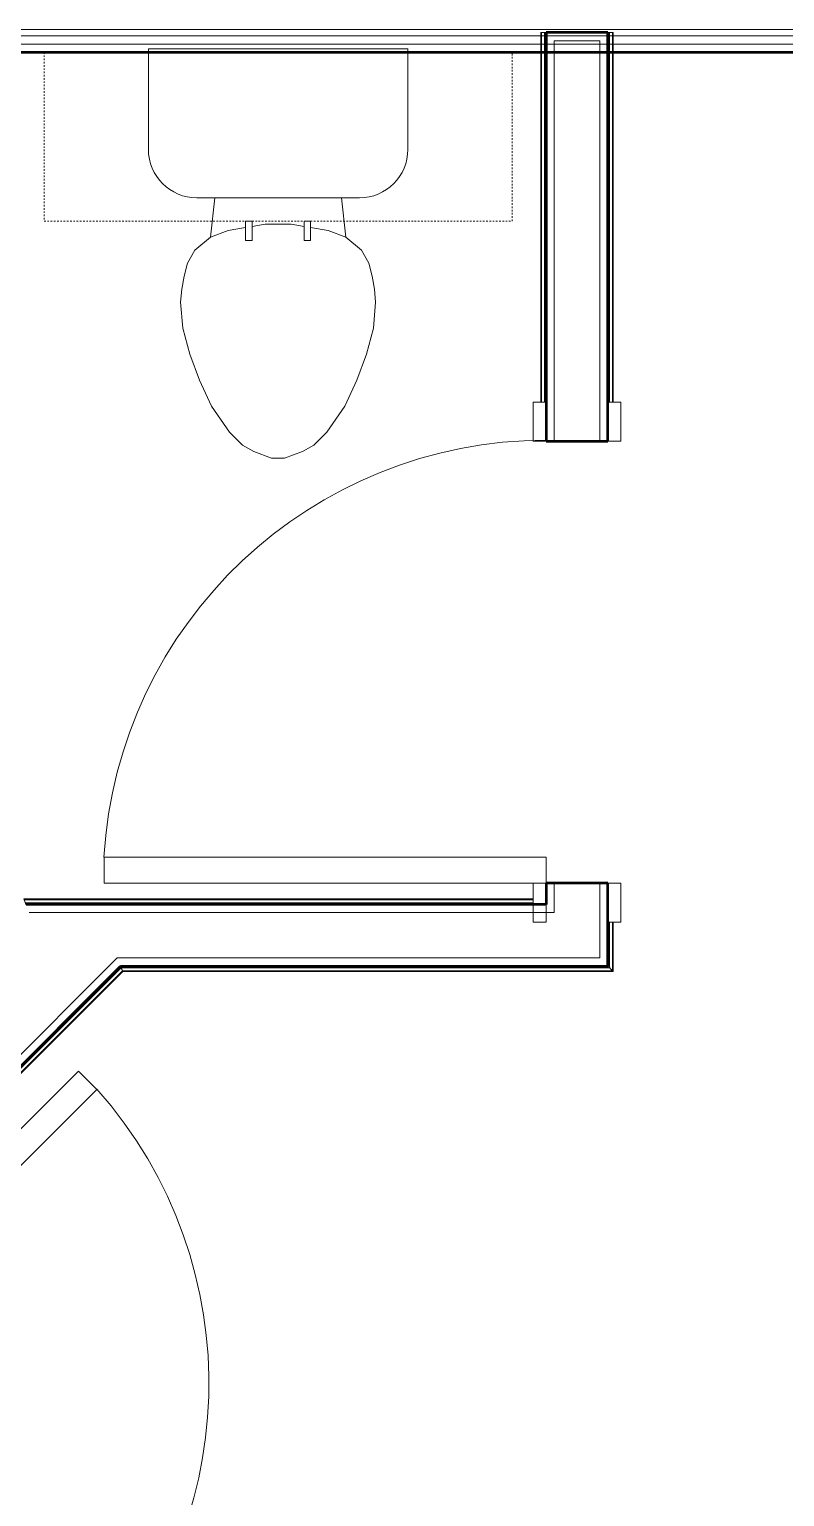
# Model space of a CAD drawing. Header units: inches. Extents: x -4218 to -1830, y 9756 to 12426.
# Drawn here: x -2334.6 to -2276.5, y 11567.6 to 11680.5 of the extents above; entities that cross this region are included whole.
import ezdxf

# ---------------------------------------------------------------- set-up
doc = ezdxf.new("R2010")
doc.units = ezdxf.units.IN
doc.header["$MEASUREMENT"] = 0
doc.linetypes.add('Dash', pattern=[0.25, 0.125, -0.125])
for name, color, linetype, lineweight in [('0-1', 7, 'Continuous', 5), ('0-2', 252, 'Continuous', 9), ('A-DOOR-1', 7, 'Continuous', 9), ('A-DOOR-2', 50, 'Continuous', 20), ('A-DOOR-FRAM-1', 50, 'Continuous', 20), ('A-WALL-1', 250, 'Continuous', 50), ('A-WALL-2', 10, 'Continuous', 13), ('A-WALL-3', 253, 'Continuous', 9), ('A-WALL-4', 254, 'Continuous', 9), ('A-WALL-5', 252, 'Continuous', 9), ('A-WALL-6', 7, 'Continuous', 9), ('I-WALL-1', 250, 'Continuous', 50), ('I-WALL-2', 254, 'Continuous', 9), ('I-WALL-3', 253, 'Continuous', 9), ('I-WALL-4', 252, 'Continuous', 9), ('I-WALL-5', 7, 'Continuous', 9), ('P-SANR-FIXT-1', 7, 'Continuous', 9), ('P-SANR-FIXT-2', 252, 'Continuous', 9), ('Q-CASE-3', 7, 'Continuous', 9), ('Q-CASE-6', 7, 'Dash', 9)]:
    doc.layers.add(name, color=color, linetype=linetype, lineweight=lineweight)

# ---------------------------------------------------------------- blocks, each defined once
blk = doc.blocks.new('Basic Wall _ INT - W4BØF - _5_8 GYP - 2X4 WOOD_BATT_ - 5_8 GYP_ - ___-2695083-BACKGROUND - 1ST FLOOR')
at = {"layer": 'A-WALL-3'}
for p, q in [((-2290.08, 11680.24), (-2290.11, 11680.24)), ((-2290.11, 11680.24), (-2290.11, 11678.77)), ((-2289.91, 11680.24), (-2289.97, 11680.24)), ((-2289.76, 11680.24), (-2289.9, 11680.24)), ((-2289.69, 11680.24), (-2289.76, 11680.24)), ((-2289.76, 11678.77), (-2289.76, 11680.24)), ((-2290.11, 11651.82), (-2290.11, 11648.82)), ((-2290.11, 11608.44), (-2290.08, 11608.42)), ((-2289.97, 11608.3), (-2289.91, 11608.24)), ((-2289.9, 11608.24), (-2289.76, 11608.09)), ((-2289.76, 11608.09), (-2289.69, 11608.03))]:
    blk.add_line(p, q, dxfattribs=at)
at = {"layer": 'A-WALL-5'}
for p, q in [((-2290.11, 11680.24), (-2290.06, 11680.24)), ((-2290.06, 11680.24), (-2289.98, 11680.24)), ((-2289.98, 11678.77), (-2289.98, 11680.24)), ((-2289.98, 11680.24), (-2289.96, 11680.24)), ((-2289.96, 11680.24), (-2289.9, 11680.24)), ((-2289.9, 11680.24), (-2289.69, 11680.24)), ((-2289.69, 11678.77), (-2289.69, 11680.24)), ((-2290.11, 11678.74), (-2290.11, 11651.82)), ((-2289.76, 11651.82), (-2289.76, 11678.74)), ((-2290.11, 11611.82), (-2290.11, 11608.44)), ((-2289.76, 11608.09), (-2289.76, 11611.82))]:
    blk.add_line(p, q, dxfattribs=at)
at = {"layer": 'A-WALL-6'}
for p, q in [((-2289.98, 11651.82), (-2289.98, 11678.74)), ((-2289.69, 11651.82), (-2289.69, 11678.74)), ((-2289.98, 11608.32), (-2289.98, 11611.82)), ((-2289.69, 11608.03), (-2289.69, 11611.82))]:
    blk.add_line(p, q, dxfattribs=at)
at = {"layer": 'A-WALL-6', "flags": 128}
for points in [[(-2289.98, 11608.32), (-2289.98, 11608.32), (-2289.99, 11608.33), (-2290.01, 11608.34), (-2290.02, 11608.36), (-2290.04, 11608.38), (-2290.06, 11608.4)], [(-2289.69, 11608.03), (-2289.81, 11608.15), (-2289.9, 11608.24), (-2289.96, 11608.3), (-2289.98, 11608.32)]]:
    blk.add_lwpolyline(points, dxfattribs=at)
blk = doc.blocks.new('Basic Wall _ INT - W4BØF - _5_8 GYP - 2X4 WOOD_BATT_ - 5_8 GYP_ - ___-2695082-BACKGROUND - 1ST FLOOR')
at = {"layer": 'A-WALL-3'}
for p, q in [((-2295.21, 11680.24), (-2295.27, 11680.24)), ((-2295.06, 11680.24), (-2295.21, 11680.24)), ((-2295.21, 11678.77), (-2295.21, 11680.24)), ((-2295, 11680.24), (-2295.06, 11680.24)), ((-2294.86, 11680.24), (-2294.88, 11680.24)), ((-2294.86, 11680.24), (-2294.86, 11678.77)), ((-2294.86, 11651.82), (-2294.86, 11648.82))]:
    blk.add_line(p, q, dxfattribs=at)
at = {"layer": 'A-WALL-5'}
for p, q in [((-2295.27, 11680.24), (-2294.98, 11680.24)), ((-2295.27, 11678.77), (-2295.27, 11680.24)), ((-2294.98, 11680.24), (-2294.98, 11678.77)), ((-2294.98, 11680.24), (-2294.9, 11680.24)), ((-2294.9, 11680.24), (-2294.86, 11680.24)), ((-2295.21, 11651.82), (-2295.21, 11678.74)), ((-2294.86, 11678.74), (-2294.86, 11651.82))]:
    blk.add_line(p, q, dxfattribs=at)
at = {"layer": 'A-WALL-6'}
for p, q in [((-2295.27, 11651.82), (-2295.27, 11678.74)), ((-2294.98, 11678.74), (-2294.98, 11651.82))]:
    blk.add_line(p, q, dxfattribs=at)
blk = doc.blocks.new('Toilet-Domestic-3D - Toilet-Domestic-3D-V47-BACKGROUND - 1ST FLOOR')
at = {"layer": 'P-SANR-FIXT-1'}
for p, q in [((-9.98, 11.75), (-9.98, 19.23)), ((9.98, 19.23), (9.98, 11.75)), ((6.25, 8.02), (-6.25, 8.02)), ((-4.86, 8.02), (-5.21, 5)), ((4.86, 8.02), (5.21, 5)), ((-2.5, 5.74), (-3.84, 5.5)), ((-1, 6), (-2.01, 5.82)), ((1, 6), (-1, 6)), ((2, 5.82), (1, 6)), ((3.84, 5.5), (2.49, 5.74)), ((-5.21, 5), (-6.4, 4)), ((-3.84, 5.5), (-5.21, 5)), ((5.21, 5), (3.84, 5.5)), ((6.4, 4), (5.21, 5)), ((-6.4, 4), (-6.97, 3)), ((6.97, 3), (6.4, 4)), ((-6.97, 3), (-7.24, 2)), ((7.24, 2), (6.97, 3)), ((-7.24, 2), (-7.41, 1)), ((7.41, 1), (7.24, 2)), ((-7.41, 1), (-7.5, 0)), ((7.5, 0), (7.41, 1)), ((-7.5, 0), (-7.33, -1.99)), ((7.33, -1.99), (7.5, 0)), ((-7.33, -1.99), (-6.79, -4)), ((6.79, -4), (7.33, -1.99)), ((-6.79, -4), (-6.06, -6)), ((6.06, -6), (6.79, -4)), ((-6.06, -6), (-5.13, -8)), ((5.13, -8), (6.06, -6)), ((-5.13, -8), (-3.74, -10)), ((3.74, -10), (5.13, -8)), ((-3.74, -10), (-2.74, -11)), ((2.74, -11), (3.74, -10)), ((-2.74, -11), (-1.87, -11.5)), ((1.87, -11.5), (2.74, -11)), ((-1.87, -11.5), (-0.5, -12)), ((-0.5, -12), (0.5, -12)), ((0.5, -12), (1.87, -11.5))]:
    blk.add_line(p, q, dxfattribs=at)
for centre, start, end in [((-6.25, 11.75), 180, 270), ((6.25, 11.75), 270, 360)]:
    blk.add_arc(centre, 3.73, start, end, dxfattribs=at)
at = {"layer": 'P-SANR-FIXT-2'}
for p, q in [((-9.98, 19.48), (9.98, 19.48)), ((-9.98, 19.23), (-9.98, 19.48)), ((9.98, 19.48), (9.98, 19.23))]:
    blk.add_line(p, q, dxfattribs=at)
blk = doc.blocks.new('Basic Wall _ INT - W8BØF - _5_8 GYP - 2X8 WOOD_BATT_ - 5_8 GYP_ - ___-2704763-BACKGROUND - 1ST FLOOR')
at = {"layer": 'I-WALL-2'}
for p, q in [((-2357.29, 11578.75), (-2357.27, 11578.73)), ((-2357.14, 11578.61), (-2357.08, 11578.55)), ((-2357.04, 11578.5), (-2356.99, 11578.46))]:
    blk.add_line(p, q, dxfattribs=at)
at = {"layer": 'I-WALL-3'}
for p, q in [((-2327.58, 11608.42), (-2327.59, 11608.44)), ((-2327.51, 11608.24), (-2327.54, 11608.3)), ((-2327.45, 11608.09), (-2327.51, 11608.24)), ((-2327.42, 11608.03), (-2327.45, 11608.09)), ((-2357.2, 11578.66), (-2357.24, 11578.71)), ((-2356.99, 11578.46), (-2357.2, 11578.66)), ((-2356.83, 11578.71), (-2356.89, 11578.65)), ((-2356.74, 11578.8), (-2356.82, 11578.72))]:
    blk.add_line(p, q, dxfattribs=at)
at = {"layer": 'I-WALL-4'}
for p, q in [((-2357.29, 11578.75), (-2327.59, 11608.44)), ((-2327.45, 11608.09), (-2356.74, 11578.8)), ((-2357.25, 11578.72), (-2357.29, 11578.75)), ((-2357.24, 11578.71), (-2357.25, 11578.72)), ((-2356.78, 11578.67), (-2356.85, 11578.61)), ((-2356.7, 11578.75), (-2356.78, 11578.67))]:
    blk.add_line(p, q, dxfattribs=at)
at = {"layer": 'I-WALL-5'}
for p, q in [((-2357.2, 11578.66), (-2327.54, 11608.32)), ((-2327.42, 11608.03), (-2356.7, 11578.75)), ((-2327.59, 11608.44), (-2327.58, 11608.4))]:
    blk.add_line(p, q, dxfattribs=at)
at = {"layer": 'I-WALL-5', "flags": 128}
for points in [[(-2327.58, 11608.4), (-2327.57, 11608.38), (-2327.56, 11608.36), (-2327.55, 11608.34), (-2327.55, 11608.33), (-2327.54, 11608.32), (-2327.54, 11608.32)], [(-2327.54, 11608.32), (-2327.53, 11608.3), (-2327.51, 11608.24), (-2327.47, 11608.15), (-2327.42, 11608.03)]]:
    blk.add_lwpolyline(points, dxfattribs=at)
blk = doc.blocks.new('Basic Wall _ INT - W4BØF - _5_8 GYP - 2X4 WOOD_BATT_ - 5_8 GYP_ - ___-2695095-BACKGROUND - 1ST FLOOR')
at = {"layer": 'A-WALL-3'}
for p, q in [((-2327.59, 11608.44), (-2327.58, 11608.42)), ((-2327.54, 11608.3), (-2327.51, 11608.24)), ((-2327.51, 11608.24), (-2327.45, 11608.09)), ((-2327.45, 11608.09), (-2327.42, 11608.03)), ((-2290.08, 11608.42), (-2290.11, 11608.44)), ((-2289.91, 11608.24), (-2289.97, 11608.3)), ((-2289.76, 11608.09), (-2289.9, 11608.24)), ((-2289.69, 11608.03), (-2289.76, 11608.09))]:
    blk.add_line(p, q, dxfattribs=at)
at = {"layer": 'A-WALL-5'}
for p, q in [((-2327.59, 11608.44), (-2290.11, 11608.44)), ((-2289.76, 11608.09), (-2327.45, 11608.09))]:
    blk.add_line(p, q, dxfattribs=at)
at = {"layer": 'A-WALL-6'}
for p, q in [((-2327.58, 11608.4), (-2327.59, 11608.44)), ((-2327.54, 11608.32), (-2289.98, 11608.32)), ((-2289.69, 11608.03), (-2327.42, 11608.03))]:
    blk.add_line(p, q, dxfattribs=at)
at = {"layer": 'A-WALL-6', "flags": 128}
for points in [[(-2327.54, 11608.32), (-2327.54, 11608.32), (-2327.55, 11608.33), (-2327.55, 11608.34), (-2327.56, 11608.36), (-2327.57, 11608.38), (-2327.58, 11608.4)], [(-2327.42, 11608.03), (-2327.47, 11608.15), (-2327.51, 11608.24), (-2327.53, 11608.3), (-2327.54, 11608.32)], [(-2290.06, 11608.4), (-2290.04, 11608.38), (-2290.02, 11608.36), (-2290.01, 11608.34), (-2289.99, 11608.33), (-2289.98, 11608.32), (-2289.98, 11608.32)], [(-2289.98, 11608.32), (-2289.96, 11608.3), (-2289.9, 11608.24), (-2289.81, 11608.15), (-2289.69, 11608.03)]]:
    blk.add_lwpolyline(points, dxfattribs=at)
blk = doc.blocks.new('Basic Wall _ INT - W4BØF - _5_8 GYP - 2X4 WOOD_BATT_ - 5_8 GYP_ - ___-2695094-BACKGROUND - 1ST FLOOR')
at = {"layer": 'A-WALL-3'}
for p, q in [((-2335.04, 11613.61), (-2335.01, 11613.54)), ((-2335.01, 11613.54), (-2334.95, 11613.4)), ((-2334.95, 11613.39), (-2334.92, 11613.33)), ((-2334.87, 11613.22), (-2334.86, 11613.19))]:
    blk.add_line(p, q, dxfattribs=at)
at = {"layer": 'A-WALL-5'}
for p, q in [((-2295.86, 11613.54), (-2335.01, 11613.54)), ((-2334.86, 11613.19), (-2295.86, 11613.19))]:
    blk.add_line(p, q, dxfattribs=at)
at = {"layer": 'A-WALL-6'}
for p, q in [((-2295.86, 11613.61), (-2335.04, 11613.61)), ((-2295.86, 11613.32), (-2334.92, 11613.32)), ((-2334.86, 11613.19), (-2334.88, 11613.24))]:
    blk.add_line(p, q, dxfattribs=at)
at = {"layer": 'A-WALL-6', "flags": 128}
for points in [[(-2334.92, 11613.32), (-2334.92, 11613.34), (-2334.95, 11613.4), (-2334.99, 11613.49), (-2335.04, 11613.61)], [(-2334.88, 11613.24), (-2334.89, 11613.26), (-2334.9, 11613.28), (-2334.91, 11613.29), (-2334.91, 11613.31), (-2334.92, 11613.31), (-2334.92, 11613.32)]]:
    blk.add_lwpolyline(points, dxfattribs=at)
blk = doc.blocks.new('SWING - SINGLE - FLUSH - 2-10 x 6-8 - PRIVACY-3199405-BACKGROUND - 1ST FLOOR')
at = {"layer": 'A-DOOR-1'}
blk.add_arc((17, -2.38), 34.07, 180, 266.6343, dxfattribs=at)
at = {"layer": 'A-DOOR-2'}
for p, q in [((15, -2.38), (15, -36.38)), ((17, -2.38), (15, -2.38)), ((17, -2.38), (17, -36.38)), ((17, -36.38), (15, -36.38))]:
    blk.add_line(p, q, dxfattribs=at)
at = {"layer": 'A-DOOR-FRAM-1'}
for p, q in [((-20, 2.37), (-20, 3.37)), ((-20, 3.37), (-17, 3.37)), ((-17, 2.37), (-20, 2.37)), ((-17, 3.37), (-17, 2.37)), ((17, 2.37), (17, 3.37)), ((17, 3.37), (20, 3.37)), ((20, 2.37), (17, 2.37)), ((20, 3.37), (20, 2.37)), ((-20, -2.38), (-17, -2.38)), ((-20, -3.38), (-20, -2.38)), ((-17, -3.38), (-20, -3.38)), ((-17, -2.38), (-17, -3.38)), ((17, -2.38), (20, -2.38)), ((17, -3.38), (17, -2.38)), ((20, -3.38), (17, -3.38)), ((20, -2.38), (20, -3.38))]:
    blk.add_line(p, q, dxfattribs=at)
blk = doc.blocks.new('Basic Wall _ INT - W4BØF - _5_8 GYP - 2X4 WOOD_BATT_ - 5_8 GYP_ - ___-2695099-BACKGROUND - 1ST FLOOR')
at = {"layer": 'A-WALL-3'}
for p, q in [((-2390.13, 11611.63), (-2390.17, 11611.63)), ((-2389.88, 11611.63), (-2389.97, 11611.63)), ((-2389.67, 11611.63), (-2389.87, 11611.63)), ((-2389.58, 11611.63), (-2389.67, 11611.63)), ((-2363.26, 11585.22), (-2363.34, 11585.3)), ((-2363.19, 11585.15), (-2363.25, 11585.22)), ((-2363.3, 11584.76), (-2357.29, 11578.75)), ((-2362.61, 11584.57), (-2363.04, 11585.01)), ((-2357.48, 11579.44), (-2362.6, 11584.56)), ((-2357.04, 11579), (-2357.48, 11579.44)), ((-2356.99, 11578.46), (-2354.87, 11576.33)), ((-2356.83, 11578.79), (-2356.89, 11578.86)), ((-2356.74, 11578.71), (-2356.83, 11578.79)), ((-2330.83, 11552.29), (-2328.7, 11550.17)), ((-2324.09, 11546.06), (-2324.18, 11546.14)), ((-2324.03, 11545.99), (-2324.09, 11546.06)), ((-2323.45, 11545.41), (-2323.89, 11545.85)), ((-2324.13, 11545.6), (-2320.77, 11542.24)), ((-2321.01, 11542.97), (-2323.44, 11545.41)), ((-2320.53, 11542.49), (-2320.97, 11542.93)), ((-2320.32, 11542.28), (-2320.38, 11542.35)), ((-2320.23, 11542.2), (-2320.32, 11542.28)), ((-2304.23, 11525.7), (-2304.22, 11525.72)), ((-2304.18, 11525.84), (-2304.15, 11525.9)), ((-2304.15, 11525.91), (-2304.09, 11526.05)), ((-2304.09, 11526.05), (-2304.06, 11526.11))]:
    blk.add_line(p, q, dxfattribs=at)
at = {"layer": 'A-WALL-5'}
for p, q in [((-2390.17, 11611.63), (-2363.3, 11584.76)), ((-2363.34, 11585.3), (-2389.67, 11611.63)), ((-2363.21, 11585.26), (-2363.29, 11585.35)), ((-2363.15, 11585.2), (-2363.21, 11585.26)), ((-2357.65, 11579.3), (-2363.21, 11584.85)), ((-2362.6, 11584.65), (-2363, 11585.05)), ((-2357.43, 11579.49), (-2362.56, 11584.61)), ((-2357.2, 11578.84), (-2357.64, 11579.28)), ((-2356.99, 11579.04), (-2357.43, 11579.48)), ((-2357.29, 11578.75), (-2356.99, 11578.46)), ((-2356.78, 11578.84), (-2356.85, 11578.9)), ((-2356.7, 11578.75), (-2356.78, 11578.84)), ((-2324.18, 11546.14), (-2328.46, 11550.42)), ((-2328.7, 11550.17), (-2324.16, 11545.63)), ((-2324.05, 11546.1), (-2324.13, 11546.18)), ((-2323.98, 11546.04), (-2324.05, 11546.1)), ((-2323.61, 11545.25), (-2324.05, 11545.69)), ((-2323.41, 11545.46), (-2323.84, 11545.89)), ((-2321.14, 11542.79), (-2323.6, 11545.25)), ((-2320.48, 11542.53), (-2323.4, 11545.45)), ((-2320.7, 11542.34), (-2321.13, 11542.77)), ((-2320.27, 11542.33), (-2320.34, 11542.39)), ((-2320.19, 11542.24), (-2320.27, 11542.32)), ((-2320.77, 11542.24), (-2304.23, 11525.7)), ((-2304.09, 11526.05), (-2320.23, 11542.2))]:
    blk.add_line(p, q, dxfattribs=at)
at = {"layer": 'A-WALL-6'}
for p, q in [((-2363.21, 11584.85), (-2389.99, 11611.63)), ((-2363.3, 11585.35), (-2389.58, 11611.63)), ((-2356.9, 11578.54), (-2357.2, 11578.84)), ((-2324.05, 11545.69), (-2328.62, 11550.26)), ((-2324.13, 11546.18), (-2328.41, 11550.46)), ((-2304.18, 11525.82), (-2320.69, 11542.33)), ((-2304.06, 11526.11), (-2320.19, 11542.24))]:
    blk.add_line(p, q, dxfattribs=at)
at = {"layer": 'A-WALL-6', "flags": 128}
for points in [[(-2390.11, 11611.63), (-2390.08, 11611.63), (-2390.05, 11611.63), (-2390.02, 11611.63), (-2390, 11611.63), (-2389.99, 11611.63), (-2389.99, 11611.63)], [(-2389.99, 11611.63), (-2389.96, 11611.63), (-2389.88, 11611.63), (-2389.75, 11611.63), (-2389.58, 11611.63)], [(-2304.18, 11525.82), (-2304.18, 11525.82), (-2304.19, 11525.81), (-2304.19, 11525.8), (-2304.2, 11525.78), (-2304.21, 11525.76), (-2304.22, 11525.74)], [(-2304.06, 11526.11), (-2304.11, 11525.99), (-2304.15, 11525.9), (-2304.17, 11525.84), (-2304.18, 11525.82)]]:
    blk.add_lwpolyline(points, dxfattribs=at)
blk = doc.blocks.new('Basic Wall _ INT - W4BØF - _5_8 GYP - 2X4 WOOD_BATT_ - 5_8 GYP_ - ___-2695098-BACKGROUND - 1ST FLOOR')
at = {"layer": 'A-WALL-3'}
for p, q in [((-2397.38, 11611.63), (-2397.47, 11611.63)), ((-2397.17, 11611.63), (-2397.38, 11611.63)), ((-2397.08, 11611.63), (-2397.17, 11611.63)), ((-2396.88, 11611.63), (-2396.92, 11611.63)), ((-2360.35, 11575.1), (-2358.23, 11572.98)), ((-2334.18, 11548.93), (-2332.06, 11546.81)), ((-2306.21, 11520.93), (-2306.2, 11520.95)), ((-2306.37, 11520.54), (-2306.35, 11520.6)), ((-2306.35, 11520.6), (-2306.29, 11520.74)), ((-2306.28, 11520.75), (-2306.26, 11520.81))]:
    blk.add_line(p, q, dxfattribs=at)
at = {"layer": 'A-WALL-5'}
for p, q in [((-2360.6, 11574.85), (-2397.38, 11611.63)), ((-2396.88, 11611.63), (-2360.35, 11575.1)), ((-2306.35, 11520.6), (-2332.31, 11546.56)), ((-2332.06, 11546.81), (-2306.2, 11520.95))]:
    blk.add_line(p, q, dxfattribs=at)
at = {"layer": 'A-WALL-6'}
for p, q in [((-2360.64, 11574.8), (-2397.47, 11611.63)), ((-2397.06, 11611.63), (-2360.44, 11575.01)), ((-2306.37, 11520.54), (-2332.36, 11546.52)), ((-2332.15, 11546.72), (-2306.25, 11520.82))]:
    blk.add_line(p, q, dxfattribs=at)
at = {"layer": 'A-WALL-6', "flags": 128}
for points in [[(-2397.47, 11611.63), (-2397.3, 11611.63), (-2397.17, 11611.63), (-2397.09, 11611.63), (-2397.06, 11611.63)], [(-2397.06, 11611.63), (-2397.06, 11611.63), (-2397.04, 11611.63), (-2397.03, 11611.63), (-2397, 11611.63), (-2396.97, 11611.63), (-2396.94, 11611.63)], [(-2306.22, 11520.91), (-2306.23, 11520.89), (-2306.24, 11520.87), (-2306.24, 11520.85), (-2306.25, 11520.84), (-2306.25, 11520.83), (-2306.25, 11520.82)], [(-2306.25, 11520.82), (-2306.26, 11520.8), (-2306.28, 11520.75), (-2306.32, 11520.66), (-2306.37, 11520.54)]]:
    blk.add_lwpolyline(points, dxfattribs=at)
blk = doc.blocks.new('300 Series Wall Hung Cabinet_326 - 36_-2909952-BACKGROUND - 1ST FLOOR')
at = {"layer": 'Q-CASE-3'}
for p, q in [((-2.5, -13.19), (-2.01, -13.19)), ((-2.5, -13.19), (-2.5, -14.69)), ((-2.01, -14.69), (-2.01, -13.19)), ((2, -13.19), (2.49, -13.19)), ((2, -13.19), (2, -14.69)), ((2.49, -14.69), (2.49, -13.19)), ((-2.5, -14.69), (-2.01, -14.69)), ((2, -14.69), (2.49, -14.69))]:
    blk.add_line(p, q, dxfattribs=at)
at = {"layer": 'Q-CASE-6'}
for p, q in [((18, -0.19), (-18, -0.19)), ((-18, -0.19), (-18, -13.19)), ((18, -13.19), (18, -0.19)), ((-18, -13.19), (18, -13.19))]:
    blk.add_line(p, q, dxfattribs=at)
blk = doc.blocks.new('CTR - 1st Phase - Unit Layouts_rvt-1-BACKGROUND - 1ST FLOOR')
at = {"layer": 'A-WALL-1'}
for p, q in [((-2294.86, 11680.24), (-2294.86, 11648.82)), ((-2294.23, 11680.24), (-2294.86, 11680.24)), ((-2290.73, 11680.24), (-2294.23, 11680.24)), ((-2290.11, 11680.24), (-2290.73, 11680.24)), ((-2290.11, 11648.82), (-2290.11, 11680.24)), ((-2294.86, 11648.82), (-2290.11, 11648.82)), ((-2294.86, 11614.82), (-2294.86, 11613.19)), ((-2290.11, 11614.82), (-2294.86, 11614.82)), ((-2290.11, 11613.19), (-2290.11, 11614.82)), ((-2294.86, 11613.19), (-2322.84, 11613.19)), ((-2290.11, 11609.07), (-2290.11, 11613.19)), ((-2290.11, 11608.44), (-2290.11, 11609.07)), ((-2327.59, 11608.44), (-2290.11, 11608.44))]:
    blk.add_line(p, q, dxfattribs=at)
at = {"layer": 'A-WALL-2'}
for p, q in [((-2294.23, 11648.82), (-2294.23, 11679.61)), ((-2290.73, 11679.61), (-2294.23, 11679.61)), ((-2290.73, 11648.82), (-2290.73, 11679.61)), ((-2294.23, 11613.19), (-2294.23, 11614.82)), ((-2290.73, 11613.19), (-2290.73, 11614.82)), ((-2334.61, 11612.57), (-2324.35, 11612.57)), ((-2324.35, 11612.57), (-2323.47, 11612.57)), ((-2294.23, 11612.57), (-2323.47, 11612.57)), ((-2294.23, 11613.19), (-2294.23, 11612.57)), ((-2290.73, 11613.19), (-2290.73, 11612.57)), ((-2290.73, 11612.57), (-2290.73, 11609.07)), ((-2327.85, 11609.07), (-2357.73, 11579.19)), ((-2327.85, 11609.07), (-2326.97, 11609.07)), ((-2290.73, 11609.07), (-2326.97, 11609.07))]:
    blk.add_line(p, q, dxfattribs=at)
at = {"layer": 'A-WALL-3'}
for p, q in [((-2294.86, 11680.24), (-2290.11, 11680.24)), ((-2294.86, 11678.74), (-2294.86, 11651.82)), ((-2290.11, 11651.82), (-2290.11, 11678.74)), ((-2295.86, 11613.19), (-2322.84, 11613.19)), ((-2290.11, 11611.82), (-2290.11, 11608.44)), ((-2327.59, 11608.44), (-2290.11, 11608.44))]:
    blk.add_line(p, q, dxfattribs=at)
at = {"layer": 'A-WALL-4'}
for p, q in [((-2294.86, 11680.24), (-2294.86, 11678.77)), ((-2290.11, 11678.77), (-2290.11, 11680.24)), ((-2294.86, 11651.82), (-2294.86, 11648.82)), ((-2290.11, 11648.82), (-2290.11, 11651.82))]:
    blk.add_line(p, q, dxfattribs=at)
at = {"layer": 'A-WALL-5'}
for p, q in [((-2290.11, 11648.82), (-2294.86, 11648.82)), ((-2294.86, 11614.82), (-2290.11, 11614.82))]:
    blk.add_line(p, q, dxfattribs=at)
at = {"layer": 'I-WALL-1'}
for p, q in [((-2333.98, 11613.19), (-2334.86, 11613.19)), ((-2322.84, 11613.19), (-2333.98, 11613.19)), ((-2357.29, 11578.75), (-2327.59, 11608.44))]:
    blk.add_line(p, q, dxfattribs=at)
at = {"layer": 'I-WALL-3'}
for p, q in [((-2334.86, 11613.19), (-2322.84, 11613.19)), ((-2356.99, 11579.04), (-2327.59, 11608.44))]:
    blk.add_line(p, q, dxfattribs=at)
at = {"layer": '0-2'}
for name, p in [('Basic Wall _ INT - W4BØF - _5_8 GYP - 2X4 WOOD_BATT_ - 5_8 GYP_ - ___-2695082-BACKGROUND - 1ST FLOOR', (0, 0)), ('Basic Wall _ INT - W4BØF - _5_8 GYP - 2X4 WOOD_BATT_ - 5_8 GYP_ - ___-2695083-BACKGROUND - 1ST FLOOR', (0, 0)), ('Toilet-Domestic-3D - Toilet-Domestic-3D-V47-BACKGROUND - 1ST FLOOR', (-2315.47, 11659.51)), ('300 Series Wall Hung Cabinet_326 - 36_-2909952-BACKGROUND - 1ST FLOOR', (-2315.47, 11678.93)), ('Basic Wall _ INT - W4BØF - _5_8 GYP - 2X4 WOOD_BATT_ - 5_8 GYP_ - ___-2695094-BACKGROUND - 1ST FLOOR', (0, 0)), ('Basic Wall _ INT - W4BØF - _5_8 GYP - 2X4 WOOD_BATT_ - 5_8 GYP_ - ___-2695098-BACKGROUND - 1ST FLOOR', (0, 0)), ('Basic Wall _ INT - W4BØF - _5_8 GYP - 2X4 WOOD_BATT_ - 5_8 GYP_ - ___-2695099-BACKGROUND - 1ST FLOOR', (0, 0)), ('Basic Wall _ INT - W8BØF - _5_8 GYP - 2X8 WOOD_BATT_ - 5_8 GYP_ - ___-2704763-BACKGROUND - 1ST FLOOR', (0, 0)), ('Basic Wall _ INT - W4BØF - _5_8 GYP - 2X4 WOOD_BATT_ - 5_8 GYP_ - ___-2695095-BACKGROUND - 1ST FLOOR', (0, 0))]:
    blk.add_blockref(name, p, dxfattribs=at)
for p, rotation in [((-2292.48, 11631.82), 269.9999999999841), ((-2344.53, 11562.63), 134.9999999999859)]:
    blk.add_blockref('SWING - SINGLE - FLUSH - 2-10 x 6-8 - PRIVACY-3199405-BACKGROUND - 1ST FLOOR', p, dxfattribs=dict(at, rotation=rotation))
blk = doc.blocks.new('CTR - 1st Phase - Common Walls_rvt-1-BACKGROUND - 1ST FLOOR')
at = {"layer": 'A-WALL-2'}
for p, q in [((-2105.82, 11679.99), (-2435.76, 11679.99)), ((-2105.82, 11680.49), (-2435.26, 11680.49)), ((-2105.82, 11679.36), (-2436.39, 11679.36))]:
    blk.add_line(p, q, dxfattribs=at)
at = {"layer": 'I-WALL-1'}
blk.add_line((-2341.71, 11678.74), (-2105.82, 11678.74), dxfattribs=at)
at = {"layer": 'I-WALL-3'}
for p, q in [((-2295.27, 11678.74), (-2295.16, 11678.74)), ((-2295.15, 11678.74), (-2295.06, 11678.74)), ((-2295.06, 11678.74), (-2295, 11678.74)), ((-2294.86, 11678.74), (-2294.25, 11678.74)), ((-2294.23, 11678.74), (-2290.73, 11678.74)), ((-2290.71, 11678.74), (-2290.11, 11678.74)), ((-2289.96, 11678.74), (-2289.91, 11678.74)), ((-2289.9, 11678.74), (-2289.82, 11678.74)), ((-2289.81, 11678.74), (-2289.7, 11678.74))]:
    blk.add_line(p, q, dxfattribs=at)
at = {"layer": 'I-WALL-4'}
for p, q in [((-2336.06, 11678.74), (-2325.45, 11678.74)), ((-2305.49, 11678.74), (-2295.27, 11678.74)), ((-2289.7, 11678.74), (-2105.82, 11678.74))]:
    blk.add_line(p, q, dxfattribs=at)

msp = doc.modelspace()

# ---------------------------------------------------------------- block references
at = {"layer": '0-1'}
for name in ['CTR - 1st Phase - Unit Layouts_rvt-1-BACKGROUND - 1ST FLOOR', 'CTR - 1st Phase - Common Walls_rvt-1-BACKGROUND - 1ST FLOOR']:
    msp.add_blockref(name, (0, 0), dxfattribs=at)

doc.saveas('drawing.dxf')
